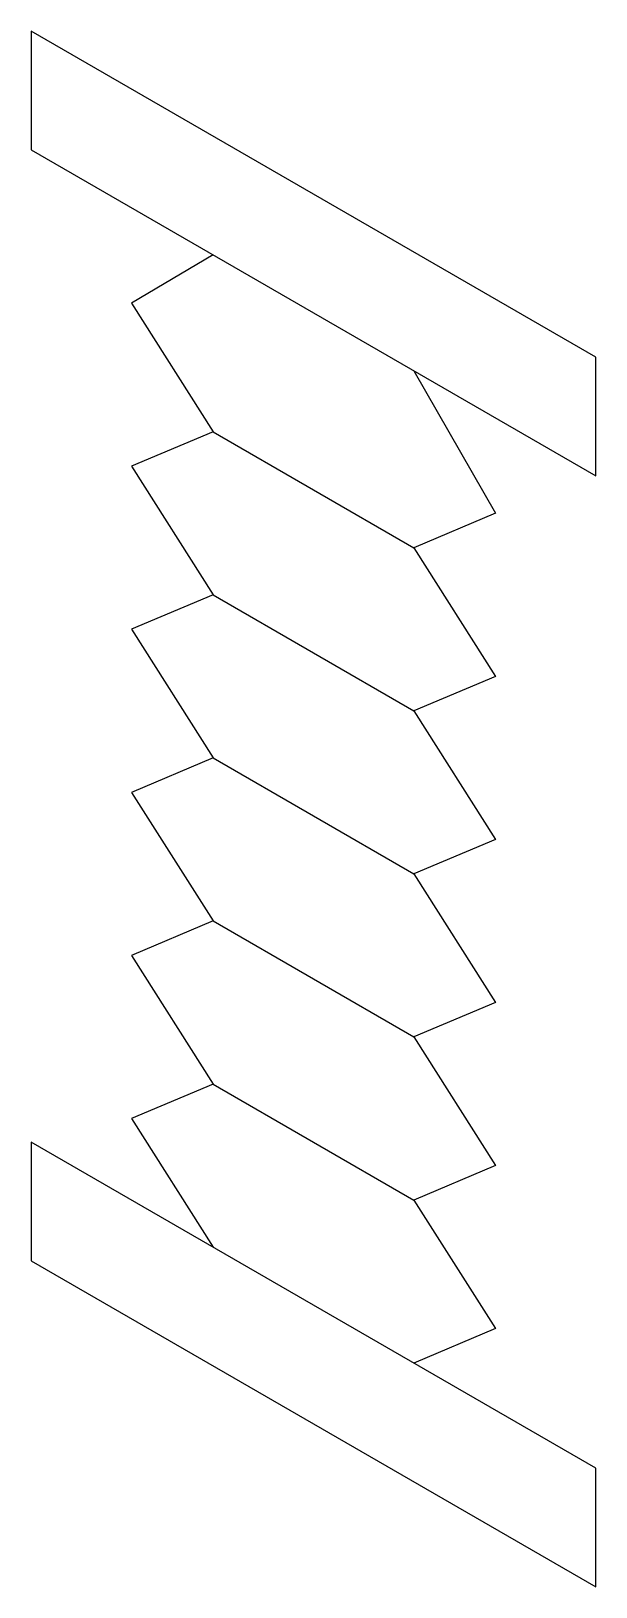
# Model space of a CAD drawing. Header units: millimetres. Extents: x -9884.649 to -9884.476, y -37.975 to -37.498.
import ezdxf

# ---------------------------------------------------------------- set-up
doc = ezdxf.new("R2010")
doc.units = ezdxf.units.MM
doc.header["$LTSCALE"] = 10
doc.layers.add('Tub_iso_componentes', color=2, linetype='Continuous')

msp = doc.modelspace()

# ---------------------------------------------------------------- linework, layer by layer
at = {"layer": 'Tub_iso_componentes', "color": 2}
for p, q in [((-9884.47588, -37.59842), (-9884.64909, -37.49842)), ((-9884.64909, -37.49842), (-9884.64909, -37.53483)), ((-9884.64909, -37.53483), (-9884.47588, -37.63483)), ((-9884.47588, -37.63483), (-9884.47588, -37.59842)), ((-9884.47588, -37.93905), (-9884.64909, -37.83905)), ((-9884.64909, -37.83905), (-9884.64909, -37.87546)), ((-9884.64909, -37.87546), (-9884.47588, -37.97546)), ((-9884.47588, -37.97546), (-9884.47588, -37.93905))]:
    msp.add_line(p, q, dxfattribs=at)
at = {"layer": 'Tub_iso_componentes', "color": 2, "linetype": 'Continuous'}
for p, q in [((-9884.59329, -37.56704), (-9884.61829, -37.58184)), ((-9884.61829, -37.58184), (-9884.59329, -37.62127)), ((-9884.53168, -37.60261), (-9884.50668, -37.64627)), ((-9884.59329, -37.62127), (-9884.61829, -37.63184)), ((-9884.61829, -37.63184), (-9884.59329, -37.67127)), ((-9884.50668, -37.64627), (-9884.53168, -37.65684)), ((-9884.53168, -37.65684), (-9884.50668, -37.69627)), ((-9884.59329, -37.67127), (-9884.61829, -37.68184)), ((-9884.61829, -37.68184), (-9884.59329, -37.72127)), ((-9884.50668, -37.69627), (-9884.53168, -37.70684)), ((-9884.53168, -37.70684), (-9884.50668, -37.74627)), ((-9884.59329, -37.72127), (-9884.61829, -37.73184)), ((-9884.61829, -37.73184), (-9884.59329, -37.77127)), ((-9884.50668, -37.74627), (-9884.53168, -37.75684)), ((-9884.53168, -37.75684), (-9884.50668, -37.79627)), ((-9884.59329, -37.77127), (-9884.61829, -37.78184)), ((-9884.61829, -37.78184), (-9884.59329, -37.82127)), ((-9884.50668, -37.79627), (-9884.53168, -37.80684)), ((-9884.53168, -37.80684), (-9884.50668, -37.84627)), ((-9884.59329, -37.82127), (-9884.61829, -37.83184)), ((-9884.61829, -37.83184), (-9884.59329, -37.87127)), ((-9884.50668, -37.84627), (-9884.53168, -37.85684)), ((-9884.53168, -37.85684), (-9884.50668, -37.89627)), ((-9884.50668, -37.89627), (-9884.53168, -37.90684))]:
    msp.add_line(p, q, dxfattribs=at)
at = {"layer": 'Tub_iso_componentes', "color": 1}
for p, q in [((-9884.59329, -37.62127), (-9884.53168, -37.65684)), ((-9884.59329, -37.67127), (-9884.53168, -37.70684)), ((-9884.59329, -37.72127), (-9884.53168, -37.75684)), ((-9884.59329, -37.77127), (-9884.53168, -37.80684)), ((-9884.59329, -37.82127), (-9884.53168, -37.85684))]:
    msp.add_line(p, q, dxfattribs=at)

doc.saveas('drawing.dxf')
